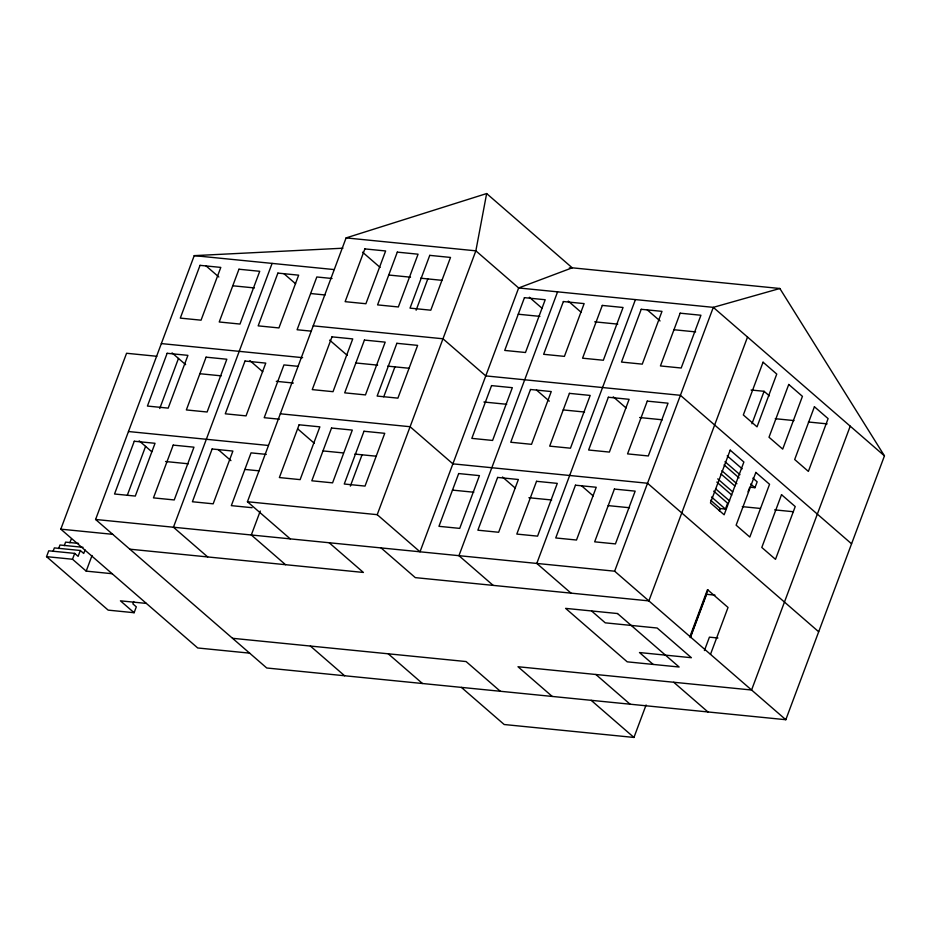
<?xml version="1.0" encoding="UTF-8"?>
<svg xmlns="http://www.w3.org/2000/svg" width="931" height="931" viewBox="0 0 931 931"><rect width="100%" height="100%" fill="white"/><g stroke="black" fill="none" stroke-linecap="round" stroke-linejoin="round"><path stroke-width="1.4" d="M290.239 538.874L247.448 501.739L346.099 237.905L486.645 193.555L475.857 250.835L377.218 514.668L420.009 551.792L518.648 287.958L572.228 267.814L779.852 288.494L884.45 455.876L785.811 719.71L266.743 667.993L95.59 519.475L194.23 255.641L342.945 248.205M133.761 601.531L132.889 603.882L136.31 606.849L134.122 612.714L108.171 610.131L46.55 556.657L48.738 550.803L74.689 553.386L78.123 556.354L80.31 550.489L54.359 547.905L53.044 551.42M249.636 653.143L197.721 647.976L60.806 529.157L126.569 353.268L156.839 356.282M58.653 548.534L59.968 545.007L83.045 547.312M64.274 545.636L65.589 542.121L78.565 543.413M69.883 542.75L71.198 539.224M112.151 573.717L86.199 571.122L72.502 559.24L74.689 553.386M85.047 549.942L83.732 553.456L80.31 550.489M86.199 571.122L92.041 555.493M127.372 495.094L145.585 446.38M159.748 408.5L178.473 358.435M272.096 263.403L173.445 527.237L207.683 556.936M260.273 511.014L251.312 534.988L285.538 564.698M350.347 486.11L362.054 454.805M383.735 396.804L394.93 366.861M416.11 310.221L427.806 278.916M557.576 291.845L458.936 555.679L493.162 585.378M635.431 299.596L536.791 563.43L571.017 593.14M785.811 719.71L614.646 571.192L713.297 307.358L779.852 288.494M747.523 337.057L648.884 600.891L415.307 577.627L381.07 547.917M461.392 687.392L504.183 724.516L633.953 737.445L646.091 704.976M719.36 510.898L720.245 508.559L710.609 500.203M751.945 423.768L764.083 391.299L751.108 390.008M720.245 508.559L725.435 509.071L727.623 503.205L713.716 491.137M689.964 636.536L707.49 589.637L728.03 607.454L710.493 654.365M690.255 637.246L707.967 589.893M690.406 637.595L706.594 594.304L714.985 595.142M748.012 491.859L749.769 487.169L754.96 487.693L757.159 481.827L752.876 478.115M704.406 650.56L709.422 637.153L717.917 638.003M850.224 426.165L751.573 690.011L517.997 666.736L552.234 696.435M569.341 267.93L572.228 267.814L486.645 193.555M346.099 237.905L475.857 250.835L518.648 287.958L713.297 307.358L884.45 455.876M194.23 255.641L334.089 269.571M388.879 275.041L410.513 277.194M420.603 278.194L442.225 280.347M332.041 278.497L316.819 276.973L297.094 329.749L310.931 331.122M232.797 285.782L254.419 287.935M310.651 293.533L325.07 294.976M518.276 314.224L539.899 316.377M594.688 321.835L617.765 324.128M673.997 329.737L695.62 331.89M313.212 325.85L442.981 338.779L485.761 375.903L680.41 395.303L851.574 543.82M161.354 343.586L302.656 357.667M356.003 362.985L377.625 365.138M387.727 366.139L408.907 368.245M297.78 366.302L283.943 364.917L264.206 417.693L279.44 419.206M775.244 418.706L793.992 420.568M808.411 421.999L827.147 423.873M199.851 373.715L221.206 375.845M276.286 381.326L293.37 383.037M483.911 402.017L506.685 404.287M563.197 409.919L584.54 412.037M639.632 417.53L662.407 419.8M280.336 413.795L410.094 426.724L452.885 463.847L647.534 483.247L818.686 631.765M128.478 431.53L268.326 445.46M323.115 450.93L343.306 452.932M354.839 454.084L376.019 456.19M266.278 454.386L251.056 452.862L231.33 505.638L252.092 507.698M742.275 506.639L760.476 508.454M774.639 509.862L793.142 511.701M165.555 461.52L188.318 463.789M244.83 469.422L259.062 470.842M452.454 490.102L473.809 492.231M528.889 497.724L551.664 499.982M608.176 505.614L629.519 507.744M247.448 501.739L377.218 514.668M95.59 519.475L614.646 571.192M60.806 529.157L112.709 534.324M129.828 549.185L363.404 572.449L329.167 542.75M46.55 556.657L72.502 559.24M146.376 603.416L120.425 600.832L134.122 612.714M232.517 638.294L466.094 661.557L500.319 691.268M764.083 391.299L769.343 395.861M647.208 309.814L660.044 320.951M568.271 301.12L581.107 312.257M727.204 455.841L742.182 468.828M725.005 461.695L739.982 474.694M750.677 483.98L754.96 487.693M724.097 464.895L739.074 477.894M529.343 297.245L542.179 308.382M721.909 470.76L736.887 483.748M720.99 473.949L734.896 486.017M717.731 478.883L732.709 491.882M716.823 482.083L731.801 495.083M613.25 396.827L626.086 407.964M715.695 488.88L729.601 500.936M711.528 497.003L725.435 509.071M536.465 389.996L549.302 401.133M362.555 252.185L380.104 267.418M581.444 485.703L593.21 495.909M283.862 273.609L295.627 283.815M502.507 477.009L515.343 488.158M329.667 340.129L347.228 355.363M206.007 265.859L218.843 276.996M591.557 610.957L605.255 622.839L657.158 628.018L691.396 657.717L639.481 652.55L653.178 664.431M673.718 682.248L707.944 711.947M249.915 360.623L262.751 371.76M595.863 674.486L630.089 704.197M297.885 429.028L314.341 443.307M591.162 700.321L633.953 737.445M172.049 352.872L185.653 364.673M218.098 449.498L230.935 460.636M388.239 653.806L422.465 683.505M139.173 440.817L151.753 451.733M310.372 646.044L344.61 675.755M134.273 441.236L114.536 494L135.298 496.072L155.035 443.296L134.273 441.236M167.149 353.291L147.424 406.056L168.185 408.127L187.911 355.351L167.149 353.291M200.025 265.347L180.3 318.111L201.061 320.183L220.798 267.406L200.025 265.347M173.201 445.111L153.464 497.876L174.237 499.947L193.962 447.183L173.201 445.111M206.077 357.167L186.351 409.931L207.113 412.002L226.838 359.238L206.077 357.167M238.964 269.222L219.227 321.986L239.989 324.058L259.726 271.293L238.964 269.222M212.128 448.986L192.403 501.751L213.164 503.822L232.89 451.058L212.128 448.986M245.004 361.042L225.279 413.806L246.04 415.878L265.766 363.113L245.004 361.042M277.892 273.097L258.166 325.862L278.928 327.933L298.653 275.169L277.892 273.097M299.107 424.792L279.37 477.556L300.131 479.628L319.868 426.852L299.107 424.792M331.983 336.847L312.257 389.612L333.019 391.683L352.744 338.907L331.983 336.847M364.871 248.903L345.133 301.667L365.895 303.739L385.632 250.963L364.871 248.903M331.541 428.016L311.815 480.792L332.576 482.852L352.302 430.087L331.541 428.016M364.428 340.071L344.691 392.847L365.464 394.907L385.19 342.143L364.428 340.071M397.304 252.126L377.579 304.891L398.34 306.962L418.066 254.198L397.304 252.126M363.986 431.251L344.261 484.015L365.022 486.087L384.747 433.322L363.986 431.251M396.862 343.306L377.136 396.071L397.898 398.142L417.623 345.378L396.862 343.306M429.75 255.362L410.024 308.126L430.785 310.198L450.511 257.433L429.75 255.362M458.68 473.553L438.955 526.318L459.716 528.389L479.442 475.625L458.68 473.553M491.556 385.609L471.831 438.373L492.592 440.444L512.329 387.68L491.556 385.609M524.444 297.664L504.718 350.428L525.48 352.5L545.205 299.735L524.444 297.664M497.608 477.428L477.882 530.193L498.644 532.264L518.369 479.5L497.608 477.428M530.495 389.484L510.758 442.248L531.52 444.32L551.257 391.555L530.495 389.484M563.371 301.539L543.646 354.304L564.407 356.375L584.133 303.611L563.371 301.539M536.535 481.304L516.81 534.08L537.571 536.14L557.297 483.375L536.535 481.304M569.423 393.359L549.686 446.135L570.459 448.195L590.184 395.431L569.423 393.359M602.299 305.415L582.573 358.191L603.335 360.25L623.06 307.486L602.299 305.415M575.463 485.191L555.737 537.955L576.498 540.027L596.236 487.262L575.463 485.191M608.35 397.246L588.625 450.01L609.386 452.082L629.112 399.306L608.35 397.246M641.226 309.301L621.501 362.066L642.262 364.137L661.988 311.361L641.226 309.301M614.402 489.066L594.665 541.83L615.426 543.902L635.163 491.137L614.402 489.066M647.278 401.121L627.552 453.886L648.313 455.957L668.039 403.193L647.278 401.121M680.165 313.177L660.428 365.941L681.189 368.013L700.927 315.248L680.165 313.177M730.183 450.139L710.458 502.903L724.143 514.785L743.881 462.02L730.183 450.139M763.059 362.194L743.334 414.958L757.031 426.84L776.757 374.076L763.059 362.194M755.856 472.413L736.13 525.177L749.816 537.059L769.553 484.295L755.856 472.413M788.743 384.468L769.006 437.233L782.703 449.114L802.429 396.35L788.743 384.468M781.528 494.687L761.802 547.463L775.488 559.345L795.225 506.569L781.528 494.687M814.416 406.742L794.678 459.518L808.376 471.4L828.101 418.624L814.416 406.742M617.509 613.541L565.606 608.374L627.226 661.836L679.13 667.015L617.509 613.541"/></g></svg>
